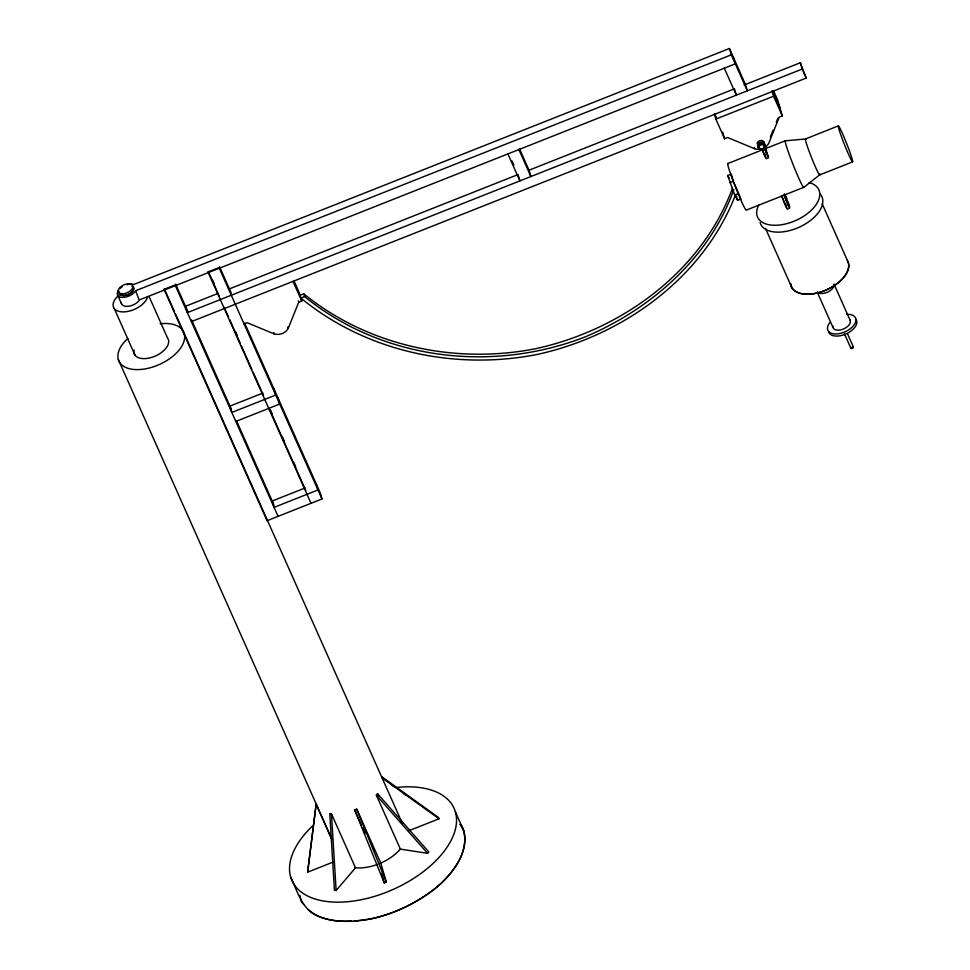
<?xml version="1.0" encoding="UTF-8"?>
<svg xmlns="http://www.w3.org/2000/svg" width="970" height="970" viewBox="0 0 970 970"><rect width="100%" height="100%" fill="white"/><g stroke="black" fill="none" stroke-linecap="round" stroke-linejoin="round"><path stroke-width="1.45" d="M307.623 872.175L316.184 803.972L307.623 872.175L333.692 861.845M735.721 194.364C703.48 277.893 622.946 335.778 536.992 354.499C454.615 370.613 366.26 351.686 300.894 298.093L304.616 296.614C382.616 360.076 491.729 372.989 584.655 337.099C650.518 309.515 709.373 258.032 733.781 189.683M732.447 188.325C701.468 271.915 621.309 329.994 535.828 348.666C455.172 364.599 368.03 346.072 303.804 293.837L300.082 295.316M244.04 323.883L247.071 322.683L274.183 333.922A10.718 8.888 -16.3 0 0 288.236 328.345L298.724 302.216L298.323 300.845M770.459 136.709L773.114 130.089M776.291 122.147L777.891 118.17M121.25 302.494A10.282 5.699 -24 0 0 128.379 306.302A10.282 5.699 -24 0 0 139.28 300.348L135.63 290.733L135.279 291.352A10.282 5.699 -24 0 1 122.05 297.378A10.282 5.699 -24 0 1 118.57 290.091M400.367 849.114L376.348 795.145L377.56 793.739L428.801 851.915L427.588 853.333L400.367 849.114A35.502 19.691 -24 0 1 379.925 863.409M336.129 890.509L355.493 867.823L331.461 813.866L329.764 813.6L334.432 890.242L336.129 890.509L331.461 813.866M758.516 145.839L760.431 143.73L763.378 143.912L764.409 146.215L764.699 147.21L762.772 149.331L759.837 149.137L758.516 145.839L759.837 149.137M758.807 146.834L760.722 144.724L763.669 144.906L764.699 147.21M728.167 163.651A25.159 1.564 68.4 0 0 735.284 186.567A25.159 1.564 68.4 0 0 746.427 210.053L803.912 187.283L819.759 174.806M135.63 290.733L731.295 54.841L747.312 90.816L745.457 84.475L729.44 48.5L133.799 284.465A10.282 5.699 -24 0 0 126.973 284.646M139.656 299.803L735.296 63.838L733.284 57.303M217.874 293.473L185.512 306.29L187.368 312.631L802.202 69.064L800.359 62.723L744.075 85.02M229.126 289.012L517.556 174.758M528.808 170.296L734.229 88.925M191.369 321.628L806.215 78.061L800.359 62.723M760.14 149.113A10.718 8.888 -16.3 0 1 754.745 148.774L727.633 137.534L724.602 138.734L715.848 119.08L773.563 96.224L772.011 90.938M298.724 302.216L301.743 301.015L299.427 293.085L294.177 281.288M773.587 90.828L777.673 99.995L782.305 115.879L779.286 117.079L768.798 143.196A10.718 8.888 -16.3 0 1 762.832 148.374M727.706 163.59L785.179 140.82L805.342 139.025L838.359 125.87M763.451 149.732L765.839 148.786L764.687 145.936M741.153 198.874L737.612 200.281L734.739 195.067L727.682 175.521L731.222 174.115L733.32 181.281L740.437 197.577M729.779 182.687L733.32 181.281M734.739 195.067L738.279 193.66M262.906 393.056L229.963 406.103L231.818 412.444L275.735 395.045L273.879 388.703M819.674 174.915L852.606 161.869A19.351 1.212 68.4 0 0 842.93 134.587A19.351 1.212 68.4 0 0 840.905 135.157A19.351 1.212 68.4 0 0 852.606 161.869M235.819 421.441L279.736 404.041L277.893 397.7M305.15 487.971L272.218 501.017L274.061 507.358L317.978 489.959L316.135 483.618M278.075 516.355L175.061 284.986L164.075 289.339L267.089 520.708L321.991 498.956L320.136 492.614L244.719 323.228M354.68 809.95L356.742 809.138L380.761 863.094L386.327 882.118L384.265 882.93L354.68 809.95L361.458 825.167M408.831 830.744L439.034 818.789L438.683 817.601L381.719 776.691L382.071 777.879L439.034 818.789M759.401 140.832L760.335 140.541A3.722 3.092 -16.3 0 1 764.19 142.166M351.492 921.039C336.578 922.179 319.761 919.778 308.327 909.605M354.377 920.906C386.8 918.796 417.73 903.979 441.968 882.688C456.494 868.38 471.141 847.04 461.902 826.076L460.265 824.209M391.383 784.754L395.008 787.361M403.435 793.448L405.848 795.182M376.348 795.145L427.588 853.333M303.962 904.634L301.512 901.845L299.791 895.31M460.083 824.403L464.048 831.338C468.704 854.703 451.377 874.673 434.912 888.835C416.809 902.815 395.954 912.734 373.814 918.347C355.129 922.106 335.353 923.319 317.336 915.995C301.646 908.89 297.535 891.309 290.685 877.11M727.682 175.521L729.125 178.128M786.694 207.713L781.674 195.71M802.202 69.064L806.215 78.061M772.411 90.901L779.989 107.937M822.123 203.712L847.368 260.409A30.967 17.181 -24 0 1 824.949 290.515A30.967 17.181 -24 0 1 790.538 283.495A30.894 17.145 -24 0 0 824.924 290.479A30.894 17.145 -24 0 0 847.295 260.445M773.563 96.224L782.305 115.879M850.326 320.706L834.006 284.064A9.312 5.165 -24 0 1 827.931 291.994A9.312 5.165 -24 0 1 817.383 292.091M847.513 333.801L853.418 347.078M784.293 194.679L789.774 206.998M844.385 333.656L850.896 348.254M724.311 68.179L736.327 95.169L734.472 88.828M817.322 292.273L833.036 327.557M714.696 113.769L716.454 117.697M765.451 228.314L791.92 287.775M519.435 148.628L529.038 170.211L530.893 176.552L518.877 149.574M512.051 161.069L513.857 165.118M507.904 153.915L519.908 180.893L518.065 174.552M293.001 281.373L301.743 301.015M219.584 266.762L231.224 292.928M321.991 498.956L218.977 267.587L207.992 271.94L311.006 503.309M455.379 811.866L464.048 831.338M212.272 279.372L214.115 283.507M235.577 331.704L237.42 335.838M270.521 410.201L272.364 414.336M282.173 436.367L284.016 440.501M293.825 462.532L295.668 466.667M208.295 271.527L219.329 296.311M224.24 307.332L228.532 316.972M229.757 319.724L240.184 343.137M241.409 345.89L251.836 369.303M253.061 372.056L263.476 395.469M269.611 409.243L305.792 490.493M175.655 284.161L187.925 311.697M191.599 319.967L231.454 409.473M236.365 420.495L273.928 504.873M164.379 288.927L174.188 310.958M175.412 313.71L402.392 823.53M377.56 793.739L378.785 796.503M149.174 296.747L167.531 337.984A18.491 10.258 -24 0 1 153.151 356.924A18.491 10.258 -24 0 1 134.115 349.94M362.695 827.931L365.156 833.472M117.564 294.977L121.565 303.974M114.266 308.533L135.072 355.275M118.34 359.591L330.976 837.183M316.535 805.161L331.934 839.753M784.645 193.891L789.095 206.768L784.075 194.764M785.603 195.758L786.888 198.898M764.99 146.385L765.839 148.483M356.742 809.138L386.327 882.118M763.996 146.991L768.046 156.34L765.839 148.786M761.971 148.895L765.657 157.285L764.554 153.515M787.955 201.724L788.974 205.203M785.591 203.93L786.33 206.452M763.378 143.912L763.669 144.906M760.431 143.73L760.722 144.724M729.44 48.5L731.453 55.035M754.345 147.404L754.745 148.774M722.674 132.126L724.602 138.734M714.308 113.793L715.848 119.08M736.351 195.988L737.612 200.281M303.804 293.837L304.616 296.614M287.835 326.975L288.236 328.345M273.782 332.54L274.183 333.922M381.489 873.424L384.265 882.93M266.471 518.586L267.089 520.708M377.488 864.379A35.502 19.691 -24 0 1 354.984 867.726M396.669 787.434A88.743 49.24 -24 0 1 448.334 845.246A88.743 49.24 -24 0 1 325.362 901.3A88.743 49.24 -24 0 1 312.97 825.579M184.215 333.498A35.502 19.691 -24 0 1 140.989 369.449A35.502 19.691 -24 0 1 127.834 338.445M160.171 323.786A35.502 19.691 -24 0 1 183.779 332.286M853.079 346.811A1.394 0.776 -24 0 1 853.091 347.975A1.394 0.776 -24 0 1 851.236 348.521A1.394 0.776 -24 0 1 851.223 347.369M852.485 346.775A1.394 0.776 -24 0 1 852.8 346.763M764.881 145.33A3.722 3.092 -16.3 0 0 760.795 142.129L759.862 142.408A3.722 3.092 -16.3 0 0 757.558 145.476A3.722 3.092 -16.3 0 0 759.777 148.204M781.553 195.77A10.427 0.655 68.4 0 0 786.367 207.544L787.203 209.156L789.604 208.21L788.768 206.598A10.427 0.655 68.4 0 1 783.954 194.812M819.977 193.782A33.55 18.612 -24 0 1 800.541 226.568A33.55 18.612 -24 0 1 760.128 222.676M809.089 182.578A33.55 18.612 -24 0 1 814.254 207.095A33.55 18.612 -24 0 1 773.672 225.258A33.55 18.612 -24 0 1 758.625 205.167M855.576 318.778A15.144 8.403 -24 0 1 846.81 333.571A15.144 8.403 -24 0 1 828.574 331.825M846.652 314.316A15.144 8.403 -24 0 1 854.546 324.222A15.144 8.403 -24 0 1 834.467 333.922A15.144 8.403 -24 0 1 830.065 322.331M849.647 319.53A9.312 5.165 -24 0 1 843.136 329.121A9.312 5.165 -24 0 1 832.951 326.15M757.121 143.487A3.722 3.092 -16.3 0 1 758.564 141.305M819.626 173.618A19.351 1.212 68.4 0 1 811.745 158.158A19.351 1.212 68.4 0 1 805.973 139.45M803.912 187.283A25.159 1.564 68.4 0 1 792.757 163.797A25.159 1.564 68.4 0 1 785.639 140.88M761.765 148.701A10.427 0.655 68.4 0 0 765.33 157.116L766.167 158.728L768.555 157.783L767.719 156.17A10.427 0.655 68.4 0 1 763.729 146.603M120.122 288.393A10.282 5.699 -24 0 1 122.123 286.853M132.235 286.368A7.396 4.098 -24 0 1 132.078 292.164A7.396 4.098 -24 0 1 122.96 295.462M121.614 295.086A7.396 4.098 -24 0 1 120.074 293.486M132.284 286.235A7.724 4.28 -24 0 1 128.004 294.553A7.724 4.28 -24 0 1 119.201 291.921M147.682 296.577A18.491 10.258 -24 0 1 122.087 311.879A18.491 10.258 -24 0 1 119.055 295.001M761.062 143.039L760.128 143.33A3.722 3.092 -16.3 0 0 757.934 147.197A3.722 3.092 -16.3 0 0 761.935 149.186L762.869 148.907A3.722 3.092 -16.3 0 0 765.063 145.039A3.722 3.092 -16.3 0 0 761.062 143.039M122.547 293.801A7.724 4.28 -24 0 0 132.793 286.259A7.724 4.28 -24 0 0 121.347 286.308A7.724 4.28 -24 0 0 122.547 293.801"/></g></svg>
